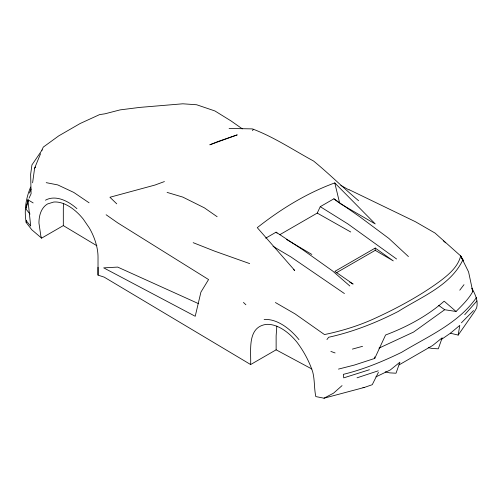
<?xml version="1.0" encoding="UTF-8"?>
<svg xmlns="http://www.w3.org/2000/svg" width="502" height="502" viewBox="0 0 502 502"><rect width="100%" height="100%" fill="white"/><g stroke="black" fill="none" stroke-linecap="round" stroke-linejoin="round"><path stroke-width="0.75" d="M311.855 369.001L276.131 349.825L250.636 364.546L104.159 277.117L98.022 275.121L98.028 257.162A41.773 24.121 60 0 0 89.375 228.046L83.257 219.098A41.773 24.121 60 0 0 53.72 202.042L47.602 203.931A41.773 24.121 60 0 0 38.949 223.057L40.844 236.078L41.603 238.143L63.315 225.605L63.315 208.989A41.773 24.121 60 0 1 63.729 203.561M98.022 275.121L98.028 267.259M438.591 305.335L444.684 309.728L456.042 311.478C462.154 305.348 468.542 299.192 472.777 291.562L471.955 288.211C475.124 294.436 478.462 300.629 476.618 307.921L474.346 311.861L458.175 335.091L450.401 333.221L441.509 339.377M41.603 238.143L31.821 229.797L26.204 222.543L26.355 220.284M276.84 326.099L276.131 335.832L276.131 349.825M32.605 182.81L34.625 168.17L40.562 153.681M458.175 335.091L459.788 325.384L450.401 333.221M349.204 189.725L415.374 221.702L435.065 233.072L460.673 255.932C458.125 266.361 449.541 273.841 441.39 280.135A223.145 73.606 -15.7 0 1 376.381 317.672C359.859 325.428 342.326 330.868 324.474 334.564L295.082 313.894L275.391 302.524M26.073 207.464L27.861 201.691M30.653 187.039C25.922 198.265 23.977 210.501 26.204 222.543M29.411 193.019L31.093 189.078M41.873 150.242L43.272 147.117L58.69 135.904L80.151 123.511L99.578 114.613L104.993 113.803L120.097 109.888L139.82 107.397L182.803 103.801L196.64 104.755L214.925 110.961L230.976 120.888L242.328 128.857M338.461 369.102L354.33 365.073L374.749 358.415L385.574 334.997A200.593 115.811 0 0 0 444.151 301.181L456.042 311.478M29.047 198.165L31.093 193.741L30.647 174.307L31.94 164.901L42.187 149.891M279.765 234.723L317.233 213.086L320.263 206.673L333.893 198.798L360.022 216.946L388.874 238.437L408.44 256.578M462.938 259.722L463.139 260.946L460.673 255.932L462.938 259.722C450.771 285.701 421.027 296.933 398.387 311.378C376.274 322.723 352.962 331.929 328.641 337.262L326.94 339.578M378.42 372.365L372.258 384.689L364.408 387.425L324.022 398.199L315.802 396.574C314.083 388.391 314.823 379.932 312.683 371.806C309.144 361.189 303.766 351.3 297.077 342.339A43.912 25.357 60 0 0 266.029 324.411C246.871 327.304 251.232 350.685 250.636 364.546M252.531 130.696L253.334 129.246C274.619 137.454 293.632 150.186 313.587 161.042C329.061 173.698 343.242 187.886 358.616 200.706M459.763 290.187L463.992 284.678M476.498 297.46C458.37 323.533 427.811 336.415 401.569 352.341C382.863 361.421 363.586 369.434 343.33 374.348L343.732 377.868L369.416 369.736M464.714 314.716L476.9 300.98M34.625 168.17L35.636 167.053M461.42 322.799L473.537 310.556M342.044 385.618L333.604 393.122L324.022 398.199M444.684 309.728L413.504 332.104L378.972 348.143M265.69 238.18L276.075 232.181L302.963 249.889L332.569 270.942L349.819 285.971M375.239 248.057L375.239 250.335L393.273 260.883L375.239 248.057L334.84 271.381L353.119 284.069L349.731 282.137M336.189 272.881L375.239 250.335M399.065 364.898L432.617 345.527L442.187 337.79L438.302 348.808L431.908 348.451L428.262 347.597M375.904 376.889L390.336 369.936L399.906 362.199L396.022 373.218L389.627 372.861L385.254 371.838M164.418 181.567L154.942 185.062L109.925 197.255L116.74 203.818M357.035 377.818L378.238 370.821M352.398 349.11L362.557 346.305M362.946 387.506L364.408 387.425M229.088 128.456L252.242 128.888L253.334 129.246M46.215 182.659L57.78 184.924L73.794 192.442L89.086 202.808M167.091 192.398L182.81 197.098L204.389 207.847L217.14 216.72M249.676 263.6L214.492 251.094L193.176 242.673M330.868 351.425L335.104 352.956M198.635 303.697L117.7 267.095L103.688 267.861L195.222 316.279L200.913 292.12L208.568 279.551L117.7 222.863L106.117 214.756M340.827 185.389L349.015 189.951M317.233 213.086L350.735 231.993M286.454 239.441L311.849 254.439M273.013 246.319L290.846 256.886L344.422 293.544M63.315 225.605L96.88 245.748M33.157 202.933L27.924 199.752L26.091 209.215L30.032 214.065M320.263 206.673L347.905 223.942L396.567 258.982M293.432 269.549L294.705 270.427L257.275 227.663A299.914 173.152 -60 0 1 334.784 182.916L375.245 223.93L339.71 203.329L334.784 182.916M333.893 198.798L338.549 202.419M243.445 302.436L245.886 304.764M276.075 232.181L277.085 233.154M26.455 221.031L30.697 226.107L27.924 199.752L28.394 201.17M460.673 255.932L468.579 271.915L472.777 291.562M374.749 356.903L374.749 358.415M45.462 200.223A46.059 26.593 60 0 1 76.919 208.65M264.134 319.529A49.271 28.445 60 0 1 298.972 339.641M443.404 240.847A49.271 28.445 60 0 1 445.663 242.842M218.42 141.357L209.823 144.802L237.239 134.869L218.42 141.357"/></g></svg>
